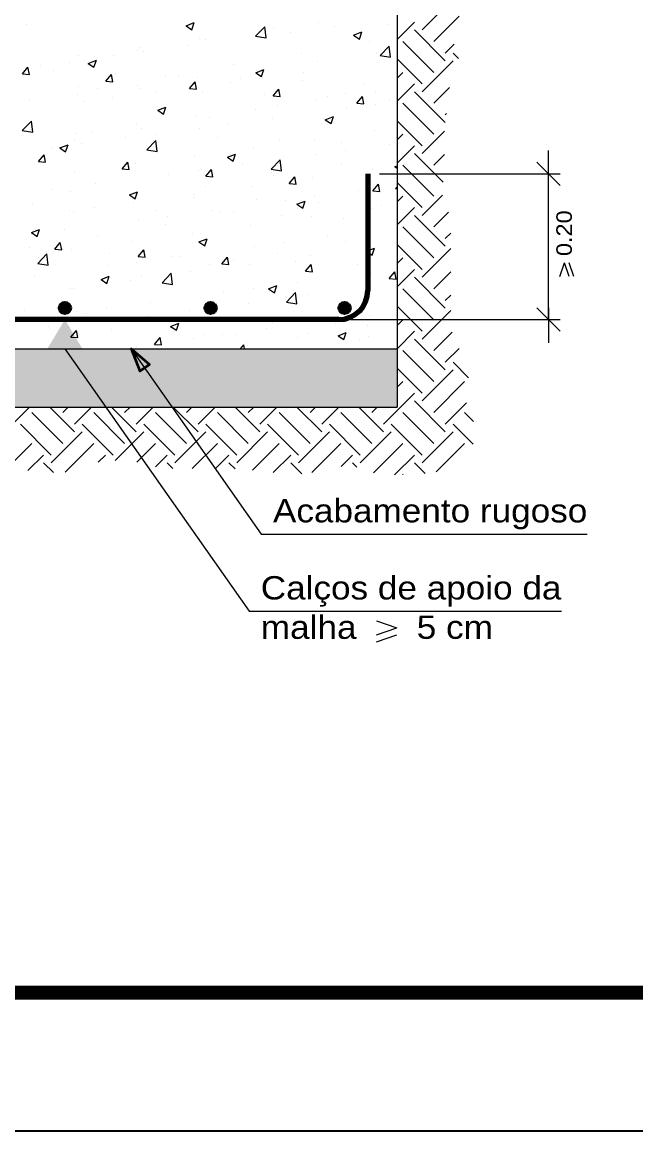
# Model space of a CAD drawing. Header units: centimetres. Extents: x 1386 to 1561, y 365 to 425.
# Drawn here: x 1528.15 to 1532.6, y 364.95 to 372.97 of the extents above; entities that cross this region are included whole.
import ezdxf
from ezdxf.enums import TextEntityAlignment as Align

# ---------------------------------------------------------------- set-up
doc = ezdxf.new("R2010")
doc.units = ezdxf.units.CM
for name, color, linetype, lineweight in [('0-CYPE0', 1, 'Continuous', 13), ('0-CYPE1', 2, 'Continuous', 18), ('0-CYPE2', 4, 'Continuous', 35), ('0-CYPE4', 6, 'Continuous', 70), ('DT-Textos', 7, 'Continuous', 5), ('ELE_CONT_NOS', 122, 'Continuous', 9)]:
    doc.layers.add(name, color=color, linetype=linetype, lineweight=lineweight)
doc.layers.add('ARQ-FOLHA', color=7, linetype='Continuous')
doc.styles.get("Standard").update_dxf_attribs({"font": 'arial.ttf'})

# ---------------------------------------------------------------- blocks, each defined once
blk = doc.blocks.new('FOLHA A1')
at = {"layer": 'ARQ-FOLHA'}
blk.add_line((0, -594), (841, -594), dxfattribs=at)
at = {"layer": 'ARQ-FOLHA', "const_width": 1}
blk.add_lwpolyline([(25, -10), (25, -584), (831, -584), (831, -10), (25, -10)], dxfattribs=at)

msp = doc.modelspace()

# ---------------------------------------------------------------- hatches: boundary and pattern name
at = {"layer": '0-CYPE0'}
h = msp.add_hatch(dxfattribs=at)
h.set_pattern_fill('ID1', color=256, scale=84.354146, style=0, pattern_type=2)
h.set_pattern_definition([(37.5, (1525.80346, 368.03122), (-0.0042514, 0.1300277), [0, -0.1025746, 0, -0.1147216, 0, -0.1096604]), (7.5, (1525.80346, 368.03122), (0.1194286, 0.1904464), [0, -0.0553363, 0, -0.0924521, 0, -0.0354287]), (327.5, (1525.72046, 368.03122), (0.2101515, 0.0003838), [0, -0.0337417, 0, -0.12147, 0, -0.1585858]), (317.5, (1525.72046, 368.03122), (0.2028633, 0.059229), [0, -0.0168708, 0, -0.0796303, 0, -0.0911025])])
h.paths.add_polyline_path([(1530.8679, 370.604), (1528.9441, 370.604), (1529.2404, 370.1823), (1530.8679, 370.1823)], flags=0)
h.paths.add_polyline_path([(1528.9441, 370.604), (1528.4638, 370.604), (1528.7601, 370.1823), (1529.2404, 370.1823)], flags=0)
h.paths.add_polyline_path([(1528.4638, 370.604), (1527.7468, 370.604), (1527.7468, 370.1823), (1528.7601, 370.1823)], flags=0)
h.paths.add_polyline_path([(1527.7468, 370.604), (1526.6502, 370.604), (1526.6502, 370.1823), (1527.7468, 370.1823)], flags=0)
h.paths.add_polyline_path([(1526.6502, 370.604), (1525.2162, 370.604), (1525.2162, 370.1823), (1526.6502, 370.1823)], flags=0)
h.paths.add_polyline_path([(1525.2162, 370.604), (1524.1196, 370.604), (1524.1196, 370.1823), (1525.2162, 370.1823)], flags=0)
h.paths.add_polyline_path([(1524.1196, 370.604), (1521.9891, 370.604), (1521.9302, 370.1823), (1524.1196, 370.1823)], flags=0)
h.paths.add_polyline_path([(1521.9891, 370.604), (1521.4246, 370.604), (1521.4912, 370.1823), (1521.9302, 370.1823)], flags=0)
h.paths.add_polyline_path([(1521.4246, 370.604), (1520.9985, 370.604), (1520.9985, 370.1823), (1521.4912, 370.1823)], flags=0)
at = {"layer": '0-CYPE2'}
h = msp.add_hatch(color=256, dxfattribs=at)
edge = h.paths.add_edge_path()
edge.add_arc((1528.4638, 370.8993), 0.0422, 0, 360)
h = msp.add_hatch(color=256, dxfattribs=at)
edge = h.paths.add_edge_path()
edge.add_arc((1529.5183, 370.8993), 0.0422, 0, 360)
h = msp.add_hatch(color=256, dxfattribs=at)
edge = h.paths.add_edge_path()
edge.add_arc((1530.4883, 370.8993), 0.0422, 0, 360)
msp.add_hatch(color=256, dxfattribs=at).paths.add_polyline_path([(1529.0756, 370.4902), (1528.9441, 370.604), (1529.0065, 370.4417)])

# ---------------------------------------------------------------- linework, layer by layer
at = {"layer": '0-CYPE0'}
for p, q in [((1531.0494, 372.911), (1531.273, 373.1347)), ((1531.1332, 372.8272), (1531.3164, 373.0104)), ((1528.189, 372.9467), (1528.189, 372.9467)), ((1529.3414, 372.9405), (1529.4005, 372.9631)), ((1529.3414, 372.9405), (1529.3834, 372.9122)), ((1529.3834, 372.9122), (1529.4005, 372.9631)), ((1529.8444, 372.8645), (1529.9101, 372.933)), ((1529.9195, 372.8529), (1529.9102, 372.933)), ((1529.9736, 372.9283), (1529.9736, 372.9283)), ((1530.2999, 372.9625), (1530.2999, 372.9625)), ((1530.4134, 372.9361), (1530.4134, 372.9361)), ((1530.7992, 372.953), (1530.7992, 372.953)), ((1530.8679, 372.8414), (1530.9934, 372.967)), ((1529.4357, 372.8453), (1529.4357, 372.8453)), ((1529.4816, 372.8438), (1529.4816, 372.8438)), ((1529.8444, 372.8645), (1529.9195, 372.8529)), ((1529.8618, 372.8993), (1529.8618, 372.8993)), ((1529.8827, 372.8662), (1529.8827, 372.8662)), ((1530.0939, 372.894), (1530.0939, 372.894)), ((1530.5537, 372.8729), (1530.6128, 372.8956)), ((1530.5537, 372.8729), (1530.5956, 372.8446)), ((1530.5957, 372.8446), (1530.6128, 372.8956)), ((1531.2171, 372.6874), (1530.9934, 372.911)), ((1528.9897, 372.7594), (1528.9897, 372.7594)), ((1529.0026, 372.7859), (1529.0026, 372.7859)), ((1529.0305, 372.754), (1529.0305, 372.754)), ((1529.35, 372.7961), (1529.35, 372.7961)), ((1530.6676, 372.8275), (1530.6676, 372.8275)), ((1530.7447, 372.7249), (1530.8104, 372.7934)), ((1530.8197, 372.7133), (1530.8104, 372.7934)), ((1531.1332, 372.6035), (1530.9096, 372.8272)), ((1531.2171, 372.7433), (1531.2821, 372.8082)), ((1528.4977, 372.675), (1528.4977, 372.675)), ((1528.5645, 372.7226), (1528.5645, 372.7226)), ((1528.6326, 372.6684), (1528.6917, 372.6911)), ((1528.6746, 372.6401), (1528.6917, 372.6911)), ((1528.8193, 372.7262), (1528.8193, 372.7262)), ((1530.1757, 372.7431), (1530.1757, 372.7431)), ((1530.2896, 372.6817), (1530.2896, 372.6817)), ((1530.7228, 372.7411), (1530.7228, 372.7411)), ((1530.7242, 372.6735), (1530.7242, 372.6735)), ((1530.7447, 372.7249), (1530.8197, 372.7133)), ((1531.0494, 372.5196), (1530.8679, 372.701)), ((1531.0494, 372.4637), (1531.273, 372.6874)), ((1531.3138, 372.7025), (1531.273, 372.7433)), ((1528.1562, 372.5923), (1528.1968, 372.6407)), ((1528.1562, 372.5923), (1528.2066, 372.5879)), ((1528.2066, 372.5878), (1528.1968, 372.6407)), ((1528.2866, 372.6561), (1528.2866, 372.6561)), ((1528.3834, 372.6171), (1528.3834, 372.6171)), ((1528.6326, 372.6684), (1528.6746, 372.6401)), ((1528.8337, 372.5981), (1528.8337, 372.5981)), ((1529.6837, 372.6586), (1529.6837, 372.6586)), ((1529.8449, 372.6008), (1529.904, 372.6235)), ((1529.8449, 372.6008), (1529.8869, 372.5725)), ((1529.8515, 372.6185), (1529.8515, 372.6185)), ((1529.8869, 372.5725), (1529.904, 372.6235)), ((1530.1915, 372.6034), (1530.1915, 372.6034)), ((1530.8679, 372.5618), (1530.9096, 372.6035)), ((1528.7612, 372.5393), (1528.8019, 372.5878)), ((1528.7612, 372.5393), (1528.8116, 372.5349)), ((1528.8116, 372.5349), (1528.8019, 372.5878)), ((1529.1918, 372.5742), (1529.1918, 372.5742)), ((1529.2841, 372.5791), (1529.2841, 372.5791)), ((1529.3662, 372.4864), (1529.4069, 372.5349)), ((1529.4167, 372.482), (1529.4069, 372.5349)), ((1529.4254, 372.5645), (1529.4254, 372.5645)), ((1529.6608, 372.5335), (1529.6608, 372.5335)), ((1529.7344, 372.56), (1529.7344, 372.56)), ((1529.872, 372.5613), (1529.872, 372.5613)), ((1530.1847, 372.541), (1530.1847, 372.541)), ((1530.635, 372.522), (1530.635, 372.522)), ((1530.8679, 372.3941), (1530.9934, 372.5196)), ((1528.5542, 372.4418), (1528.5542, 372.4418)), ((1528.5613, 372.5038), (1528.5613, 372.5038)), ((1528.6998, 372.4897), (1528.6998, 372.4897)), ((1528.9923, 372.5051), (1528.9923, 372.5051)), ((1529.0116, 372.4848), (1529.0116, 372.4848)), ((1529.1281, 372.4634), (1529.1281, 372.4634)), ((1529.3662, 372.4864), (1529.4167, 372.482)), ((1529.4619, 372.4658), (1529.4619, 372.4658)), ((1529.9122, 372.4467), (1529.9122, 372.4467)), ((1529.9713, 372.4335), (1530.0119, 372.4819)), ((1529.9713, 372.4335), (1530.0217, 372.4291)), ((1530.0217, 372.429), (1530.012, 372.4819)), ((1530.4978, 372.4479), (1530.4978, 372.4479)), ((1530.7125, 372.4603), (1530.7125, 372.4603)), ((1531.2171, 372.24), (1530.9934, 372.4637)), ((1531.1332, 372.3798), (1531.2483, 372.4949)), ((1528.2079, 372.4053), (1528.2079, 372.4053)), ((1528.5974, 372.3935), (1528.5974, 372.3935)), ((1528.8086, 372.4213), (1528.8086, 372.4213)), ((1529.1362, 372.3288), (1529.1952, 372.3515)), ((1529.1781, 372.3005), (1529.1952, 372.3514)), ((1530.0059, 372.3634), (1530.0059, 372.3634)), ((1530.2794, 372.4009), (1530.2794, 372.4009)), ((1530.3625, 372.4277), (1530.3625, 372.4277)), ((1530.5763, 372.3805), (1530.617, 372.429)), ((1530.5763, 372.3805), (1530.6267, 372.3761)), ((1530.6267, 372.3761), (1530.617, 372.429)), ((1530.7135, 372.3686), (1530.7135, 372.3686)), ((1530.8128, 372.4087), (1530.8128, 372.4087)), ((1531.1332, 372.1561), (1530.9096, 372.3798)), ((1529.1362, 372.3288), (1529.1781, 372.3005)), ((1529.4152, 372.2836), (1529.4152, 372.2836)), ((1529.5139, 372.279), (1529.5139, 372.279)), ((1529.8413, 372.3376), (1529.8413, 372.3376)), ((1529.9696, 372.2707), (1529.9696, 372.2707)), ((1530.3484, 372.2612), (1530.4075, 372.2839)), ((1530.3904, 372.2329), (1530.4075, 372.2839)), ((1530.5023, 372.3408), (1530.5023, 372.3408)), ((1531.2171, 372.2959), (1531.2266, 372.3054)), ((1528.1558, 372.1825), (1528.2215, 372.2509)), ((1528.2308, 372.1708), (1528.2215, 372.2509)), ((1528.9821, 372.2242), (1528.9821, 372.2242)), ((1529.022, 372.1945), (1529.022, 372.1945)), ((1529.4389, 372.2008), (1529.4389, 372.2008)), ((1529.6501, 372.2286), (1529.6501, 372.2286)), ((1530.3484, 372.2612), (1530.3904, 372.2329)), ((1531.0494, 372.0722), (1530.8679, 372.2537)), ((1528.1558, 372.1825), (1528.2308, 372.1708)), ((1528.2156, 372.1883), (1528.2156, 372.1883)), ((1528.5301, 372.1101), (1528.5301, 372.1101)), ((1528.544, 372.161), (1528.544, 372.161)), ((1528.6659, 372.1693), (1528.6659, 372.1693)), ((1528.9062, 372.1307), (1528.9062, 372.1307)), ((1529.056, 372.0428), (1529.1217, 372.1113)), ((1529.1162, 372.1503), (1529.1162, 372.1503)), ((1529.131, 372.0312), (1529.1217, 372.1113)), ((1529.5665, 372.1313), (1529.5665, 372.1313)), ((1530.0168, 372.1122), (1530.0168, 372.1122)), ((1530.2691, 372.1201), (1530.2691, 372.1201)), ((1530.7022, 372.1795), (1530.7022, 372.1795)), ((1530.8679, 372.1145), (1530.9096, 372.1561)), ((1531.0494, 372.0163), (1531.2108, 372.1778)), ((1528.3755, 372.0608), (1528.3755, 372.0608)), ((1528.4274, 372.0567), (1528.4865, 372.0794)), ((1528.4274, 372.0567), (1528.4694, 372.0284)), ((1528.4694, 372.0284), (1528.4865, 372.0794)), ((1528.5867, 372.0886), (1528.5867, 372.0886)), ((1529.056, 372.0428), (1529.131, 372.0312)), ((1529.831, 372.0568), (1529.831, 372.0568)), ((1530.4671, 372.0932), (1530.4671, 372.0932)), ((1530.4916, 372.0359), (1530.4916, 372.0359)), ((1530.811, 372.078), (1530.811, 372.078)), ((1530.8679, 371.9467), (1530.9934, 372.0722)), ((1528.2732, 371.9578), (1528.3139, 372.0062)), ((1528.2732, 371.9578), (1528.3236, 371.9533)), ((1528.3236, 371.9533), (1528.3139, 372.0062)), ((1528.8782, 371.9048), (1528.9189, 371.9533)), ((1528.9287, 371.9004), (1528.9189, 371.9533)), ((1529.4049, 372.0028), (1529.4049, 372.0028)), ((1529.6397, 371.9892), (1529.6987, 372.0118)), ((1529.6397, 371.9892), (1529.6816, 371.9609)), ((1529.6816, 371.9608), (1529.6987, 372.0118)), ((1529.9563, 371.9032), (1530.022, 371.9717)), ((1530.0313, 371.8916), (1530.022, 371.9717)), ((1530.2804, 372.0081), (1530.2804, 372.0081)), ((1531.2011, 371.8087), (1530.9934, 372.0163)), ((1531.1332, 371.9324), (1531.2108, 372.01)), ((1528.5337, 371.8802), (1528.5337, 371.8802)), ((1528.8782, 371.9048), (1528.9287, 371.9004)), ((1528.9718, 371.9434), (1528.9718, 371.9434)), ((1529.4282, 371.8959), (1529.4282, 371.8959)), ((1529.4833, 371.8519), (1529.524, 371.9004)), ((1529.5337, 371.8475), (1529.524, 371.9003)), ((1529.7477, 371.938), (1529.7477, 371.938)), ((1529.9563, 371.9032), (1530.0313, 371.8916)), ((1530.463, 371.9446), (1530.463, 371.9446)), ((1530.692, 371.8987), (1530.692, 371.8987)), ((1530.852, 371.9216), (1530.8679, 371.9277)), ((1530.852, 371.9216), (1530.8679, 371.9108)), ((1531.1332, 371.7088), (1530.9096, 371.9324)), ((1528.6843, 371.798), (1528.6843, 371.798)), ((1529.217, 371.8681), (1529.217, 371.8681)), ((1529.4833, 371.8519), (1529.5337, 371.8475)), ((1529.9711, 371.8601), (1529.9711, 371.8601)), ((1530.0883, 371.799), (1530.129, 371.8474)), ((1530.0883, 371.799), (1530.1387, 371.7945)), ((1530.1387, 371.7945), (1530.129, 371.8474)), ((1530.2589, 371.8393), (1530.2589, 371.8393)), ((1530.6934, 371.746), (1530.734, 371.7945)), ((1530.7438, 371.7416), (1530.734, 371.7945)), ((1531.0494, 371.6249), (1530.8679, 371.8063)), ((1528.3648, 371.7559), (1528.3648, 371.7559)), ((1528.5017, 371.7383), (1528.5017, 371.7383)), ((1528.9309, 371.7171), (1528.99, 371.7398)), ((1528.9309, 371.7171), (1528.9729, 371.6888)), ((1528.952, 371.7192), (1528.952, 371.7192)), ((1528.9729, 371.6888), (1528.99, 371.7398)), ((1529.3947, 371.722), (1529.3947, 371.722)), ((1529.4791, 371.7757), (1529.4791, 371.7757)), ((1529.8207, 371.776), (1529.8207, 371.776)), ((1530.5891, 371.7453), (1530.5891, 371.7453)), ((1530.6651, 371.7593), (1530.6651, 371.7593)), ((1530.6934, 371.746), (1530.7438, 371.7416)), ((1530.8565, 371.7636), (1530.8679, 371.7755)), ((1530.8565, 371.7636), (1530.8679, 371.7618)), ((1530.8679, 371.6671), (1530.9096, 371.7088)), ((1531.0494, 371.569), (1531.1959, 371.7155)), ((1528.2292, 371.644), (1528.2292, 371.644)), ((1528.9616, 371.6626), (1528.9616, 371.6626)), ((1528.9872, 371.6912), (1528.9872, 371.6912)), ((1529.4023, 371.7002), (1529.4023, 371.7002)), ((1529.8526, 371.6812), (1529.8526, 371.6812)), ((1530.0585, 371.6754), (1530.0585, 371.6754)), ((1530.1432, 371.6495), (1530.2023, 371.6722)), ((1530.1432, 371.6495), (1530.1852, 371.6212)), ((1530.1732, 371.6749), (1530.1732, 371.6749)), ((1530.1852, 371.6212), (1530.2023, 371.6722)), ((1530.2697, 371.7032), (1530.2697, 371.7032)), ((1530.3029, 371.6622), (1530.3029, 371.6622)), ((1530.7532, 371.6431), (1530.7532, 371.6431)), ((1528.4952, 371.6068), (1528.4952, 371.6068)), ((1528.5234, 371.5994), (1528.5234, 371.5994)), ((1528.6795, 371.625), (1528.6795, 371.625)), ((1529.1298, 371.6059), (1529.1298, 371.6059)), ((1529.2063, 371.5632), (1529.2063, 371.5632)), ((1529.5257, 371.6053), (1529.5257, 371.6053)), ((1529.5801, 371.5869), (1529.5801, 371.5869)), ((1529.6812, 371.5905), (1529.6812, 371.5905)), ((1530.0304, 371.5679), (1530.0304, 371.5679)), ((1530.2486, 371.5585), (1530.2486, 371.5585)), ((1530.4807, 371.5488), (1530.4807, 371.5488)), ((1530.6817, 371.6179), (1530.6817, 371.6179)), ((1530.8679, 371.4994), (1530.9934, 371.6249)), ((1531.2171, 371.3453), (1530.9934, 371.569)), ((1531.1332, 371.4851), (1531.241, 371.5928)), ((1528.9951, 371.5354), (1528.9951, 371.5354)), ((1529.1893, 371.506), (1529.1893, 371.506)), ((1529.8105, 371.4952), (1529.8105, 371.4952)), ((1531.1332, 371.2614), (1530.9096, 371.4851)), ((1528.2222, 371.445), (1528.2812, 371.4677)), ((1528.2222, 371.445), (1528.2641, 371.4167)), ((1528.2641, 371.4167), (1528.2812, 371.4677)), ((1528.4624, 371.4653), (1528.4624, 371.4653)), ((1528.6974, 371.4216), (1528.6974, 371.4216)), ((1529.3844, 371.4412), (1529.3844, 371.4412)), ((1529.4344, 371.3775), (1529.4935, 371.4001)), ((1529.4764, 371.3492), (1529.4935, 371.4001)), ((1530.3672, 371.4126), (1530.3672, 371.4126)), ((1531.2171, 371.4012), (1531.2561, 371.4402)), ((1528.2054, 371.3371), (1528.2054, 371.3371)), ((1528.3338, 371.3095), (1528.3338, 371.3095)), ((1528.3903, 371.3233), (1528.4309, 371.3717)), ((1528.3903, 371.3233), (1528.4407, 371.3188)), ((1528.4407, 371.3188), (1528.4309, 371.3717)), ((1528.5132, 371.3186), (1528.5132, 371.3186)), ((1528.9513, 371.3818), (1528.9513, 371.3818)), ((1528.9953, 371.2703), (1529.036, 371.3188)), ((1529.0457, 371.2659), (1529.036, 371.3188)), ((1529.4344, 371.3775), (1529.4764, 371.3492)), ((1529.8366, 371.3427), (1529.8366, 371.3427)), ((1530.0477, 371.3705), (1530.0477, 371.3705)), ((1530.4953, 371.3797), (1530.4953, 371.3797)), ((1530.6467, 371.3099), (1530.7058, 371.3326)), ((1530.6467, 371.3099), (1530.6887, 371.2816)), ((1530.6715, 371.337), (1530.6715, 371.337)), ((1530.6887, 371.2816), (1530.7058, 371.3326)), ((1531.0494, 371.1775), (1530.8679, 371.359)), ((1531.0494, 371.1216), (1531.2561, 371.3284)), ((1528.2676, 371.2211), (1528.3333, 371.2896)), ((1528.3426, 371.2095), (1528.3333, 371.2896)), ((1528.7841, 371.2905), (1528.7841, 371.2905)), ((1528.9844, 371.2305), (1528.9844, 371.2305)), ((1528.9953, 371.2703), (1529.0457, 371.2659)), ((1529.2344, 371.2714), (1529.2344, 371.2714)), ((1529.3038, 371.2726), (1529.3038, 371.2726)), ((1529.6003, 371.2174), (1529.641, 371.2659)), ((1529.6508, 371.213), (1529.641, 371.2658)), ((1529.6847, 371.2524), (1529.6847, 371.2524)), ((1530.0034, 371.2953), (1530.0034, 371.2953)), ((1530.135, 371.2334), (1530.135, 371.2334)), ((1530.2384, 371.2777), (1530.2384, 371.2777)), ((1530.8679, 371.2198), (1530.9096, 371.2614)), ((1528.2676, 371.2211), (1528.3426, 371.2095)), ((1528.7732, 371.2027), (1528.7732, 371.2027)), ((1529.1679, 371.0815), (1529.2336, 371.15)), ((1529.2429, 371.0699), (1529.2336, 371.15)), ((1529.3742, 371.1604), (1529.3742, 371.1604)), ((1529.5115, 371.2108), (1529.5115, 371.2108)), ((1529.6003, 371.2174), (1529.6507, 371.213)), ((1529.8002, 371.2144), (1529.8002, 371.2144)), ((1530.2054, 371.1645), (1530.246, 371.2129)), ((1530.2054, 371.1645), (1530.2558, 371.16)), ((1530.2558, 371.16), (1530.246, 371.2129)), ((1530.5853, 371.2143), (1530.5853, 371.2143)), ((1530.6781, 371.15), (1530.6781, 371.15)), ((1530.8104, 371.1115), (1530.8511, 371.16)), ((1530.8608, 371.1071), (1530.8511, 371.16)), ((1530.8679, 371.052), (1530.9934, 371.1775)), ((1531.1332, 371.0377), (1531.2561, 371.1606)), ((1528.2404, 371.1326), (1528.2404, 371.1326)), ((1528.7257, 371.1054), (1528.7847, 371.1281)), ((1528.7257, 371.1054), (1528.7676, 371.0771)), ((1528.7676, 371.0771), (1528.7847, 371.1281)), ((1528.9411, 371.101), (1528.9411, 371.101)), ((1529.0195, 371.1264), (1529.0195, 371.1264)), ((1529.1679, 371.0815), (1529.2429, 371.0699)), ((1530.1453, 371.0799), (1530.1453, 371.0799)), ((1530.8104, 371.1115), (1530.8608, 371.1071)), ((1531.2171, 370.8979), (1530.9934, 371.1216)), ((1528.5029, 371.0378), (1528.5029, 371.0378)), ((1528.5276, 371.0419), (1528.5276, 371.0419)), ((1529.6147, 371.01), (1529.6147, 371.01)), ((1529.8258, 371.0378), (1529.8258, 371.0378)), ((1529.9379, 371.0378), (1529.997, 371.0605)), ((1529.9379, 371.0378), (1529.9799, 371.0095)), ((1529.9799, 371.0095), (1529.997, 371.0605)), ((1530.0681, 370.9419), (1530.1338, 371.0104)), ((1530.1431, 370.9302), (1530.1338, 371.0103)), ((1530.2281, 370.9968), (1530.2281, 370.9968)), ((1530.6612, 371.0562), (1530.6612, 371.0562)), ((1531.1332, 370.8141), (1530.9096, 371.0377)), ((1531.2171, 370.9539), (1531.2561, 370.9928)), ((1529.0819, 370.9399), (1529.0819, 370.9399)), ((1529.79, 370.9336), (1529.79, 370.9336)), ((1530.0681, 370.9419), (1530.1431, 370.9302)), ((1531.0494, 370.7302), (1530.8679, 370.9116)), ((1528.1696, 370.8784), (1528.1696, 370.8784)), ((1528.5513, 370.87), (1528.5513, 370.87)), ((1528.6199, 370.8594), (1528.6199, 370.8594)), ((1528.7624, 370.8978), (1528.7624, 370.8978)), ((1529.0702, 370.8404), (1529.0702, 370.8404)), ((1529.3639, 370.8796), (1529.3639, 370.8796)), ((1530.4605, 370.8764), (1530.4605, 370.8764)), ((1530.6673, 370.8451), (1530.6673, 370.8451)), ((1531.0494, 370.6743), (1531.2561, 370.881)), ((1528.3474, 370.7651), (1528.3474, 370.7651)), ((1528.4927, 370.757), (1528.4927, 370.757)), ((1528.9308, 370.8202), (1528.9308, 370.8202)), ((1529.2292, 370.7658), (1529.2883, 370.7884)), ((1529.2292, 370.7658), (1529.2711, 370.7375)), ((1529.2712, 370.7375), (1529.2883, 370.7884)), ((1529.5205, 370.8214), (1529.5205, 370.8214)), ((1529.9234, 370.7471), (1529.9234, 370.7471)), ((1529.9686, 370.7919), (1529.9686, 370.7919)), ((1529.9708, 370.8023), (1529.9708, 370.8023)), ((1530.4211, 370.7833), (1530.4211, 370.7833)), ((1530.4561, 370.8173), (1530.4561, 370.8173)), ((1530.6509, 370.7754), (1530.6509, 370.7754)), ((1530.8679, 370.7724), (1530.9096, 370.8141)), ((1528.5073, 370.6887), (1528.548, 370.7372)), ((1528.5073, 370.6887), (1528.5577, 370.6843)), ((1528.5577, 370.6843), (1528.548, 370.7372)), ((1528.7977, 370.7461), (1528.7977, 370.7461)), ((1529.1123, 370.6358), (1529.153, 370.6843)), ((1529.1628, 370.6314), (1529.153, 370.6843)), ((1529.248, 370.7271), (1529.248, 370.7271)), ((1529.3928, 370.6773), (1529.3928, 370.6773)), ((1529.4766, 370.7075), (1529.4766, 370.7075)), ((1529.6039, 370.7051), (1529.6039, 370.7051)), ((1529.6983, 370.708), (1529.6983, 370.708)), ((1530.1486, 370.689), (1530.1486, 370.689)), ((1530.2178, 370.716), (1530.2178, 370.716)), ((1530.4415, 370.6982), (1530.5005, 370.7209)), ((1530.4415, 370.6982), (1530.4834, 370.6699)), ((1530.4834, 370.6699), (1530.5005, 370.7209)), ((1530.5989, 370.67), (1530.5989, 370.67)), ((1530.6626, 370.6912), (1530.6626, 370.6912)), ((1530.8679, 370.6047), (1530.9934, 370.7302)), ((1531.2171, 370.4506), (1530.9934, 370.6743)), ((1531.1332, 370.5904), (1531.2678, 370.7249)), ((1528.86, 370.6071), (1528.86, 370.6071)), ((1528.9847, 370.6231), (1528.9847, 370.6231)), ((1529.1123, 370.6358), (1529.1628, 370.6314)), ((1529.7351, 370.604), (1529.758, 370.6313)), ((1529.7631, 370.604), (1529.758, 370.6313)), ((1529.7797, 370.6528), (1529.7797, 370.6528)), ((1530.1707, 370.6067), (1530.1707, 370.6067)), ((1531.1332, 370.3667), (1530.9096, 370.5904)), ((1531.2171, 370.5065), (1531.3164, 370.6058)), ((1531.386, 370.3936), (1531.273, 370.5065)), ((1531.0494, 370.2828), (1530.8679, 370.4643)), ((1531.0494, 370.2269), (1531.273, 370.4506)), ((1530.8679, 370.3251), (1530.9096, 370.3667)), ((1531.1332, 370.143), (1531.3569, 370.3667)), ((1530.7698, 370.0591), (1530.9934, 370.2828)), ((1531.2171, 370.0032), (1530.9934, 370.2269)), ((1531.2171, 370.0591), (1531.3704, 370.2124)), ((1528.0856, 370.0591), (1528.2087, 370.1823)), ((1528.4491, 369.9193), (1528.2254, 370.143)), ((1528.533, 370.0032), (1528.354, 370.1823)), ((1528.4491, 370.143), (1528.4883, 370.1823)), ((1528.533, 370.0591), (1528.6561, 370.1823)), ((1528.8965, 369.9193), (1528.6728, 370.143)), ((1528.9803, 370.0032), (1528.8013, 370.1823)), ((1528.8965, 370.143), (1528.9357, 370.1823)), ((1528.9803, 370.0591), (1529.1034, 370.1823)), ((1529.3438, 369.9193), (1529.1201, 370.143)), ((1529.4277, 370.0032), (1529.2487, 370.1823)), ((1529.3438, 370.143), (1529.3831, 370.1823)), ((1529.4277, 370.0591), (1529.5508, 370.1823)), ((1529.7912, 369.9193), (1529.5675, 370.143)), ((1529.8751, 370.0032), (1529.696, 370.1823)), ((1529.7912, 370.143), (1529.8304, 370.1823)), ((1529.8751, 370.0591), (1529.9982, 370.1823)), ((1530.2385, 369.9193), (1530.0149, 370.143)), ((1530.3224, 370.0032), (1530.1434, 370.1823)), ((1530.2385, 370.143), (1530.2778, 370.1823)), ((1530.3224, 370.0591), (1530.4455, 370.1823)), ((1530.6859, 369.9193), (1530.4622, 370.143)), ((1530.7698, 370.0032), (1530.5907, 370.1823)), ((1530.6859, 370.143), (1530.7251, 370.1823)), ((1531.1332, 369.9193), (1530.9096, 370.143)), ((1531.4221, 370.0779), (1531.3569, 370.143)), ((1528.3652, 369.8355), (1528.1416, 370.0591)), ((1528.8126, 369.8355), (1528.5889, 370.0591)), ((1529.2599, 369.8355), (1529.0363, 370.0591)), ((1529.7073, 369.8355), (1529.4836, 370.0591)), ((1530.1547, 369.8355), (1529.931, 370.0591)), ((1530.602, 369.8355), (1530.3783, 370.0591)), ((1531.0494, 369.8355), (1530.8257, 370.0591)), ((1531.4189, 369.9133), (1531.273, 370.0591)), ((1528.3652, 369.7795), (1528.5889, 370.0032)), ((1528.8287, 369.7956), (1529.0363, 370.0032)), ((1529.2599, 369.7795), (1529.4836, 370.0032)), ((1529.7073, 369.7795), (1529.931, 370.0032)), ((1530.1547, 369.7795), (1530.3783, 370.0032)), ((1530.602, 369.7795), (1530.8257, 370.0032)), ((1531.0494, 369.7795), (1531.273, 370.0032)), ((1528.0308, 369.7247), (1528.2254, 369.9193)), ((1528.4649, 369.7115), (1528.6728, 369.9193)), ((1528.9849, 369.7841), (1529.1201, 369.9193)), ((1529.3861, 369.7379), (1529.5675, 369.9193)), ((1529.8208, 369.7253), (1530.0149, 369.9193)), ((1530.2522, 369.7093), (1530.4622, 369.9193)), ((1530.698, 369.7077), (1530.9096, 369.9193)), ((1531.1503, 369.7128), (1531.3569, 369.9193)), ((1528.1967, 369.7228), (1528.3093, 369.8355)), ((1528.7056, 369.7845), (1528.7567, 369.8355)), ((1529.119, 369.7505), (1529.204, 369.8355)), ((1529.5538, 369.7379), (1529.6514, 369.8355)), ((1529.9721, 369.7088), (1530.0987, 369.8355)), ((1530.4636, 369.753), (1530.5461, 369.8355)), ((1530.8507, 369.6927), (1530.9934, 369.8355)), ((1528.3811, 369.7078), (1528.3093, 369.7795)), ((1529.2456, 369.7379), (1529.204, 369.7795)), ((1529.696, 369.7349), (1529.6514, 369.7795)), ((1530.178, 369.7003), (1530.0987, 369.7795)), ((1530.5779, 369.7478), (1530.5461, 369.7795)), ((1531.0714, 369.7016), (1530.9934, 369.7795)), ((1530.9126, 369.6927), (1530.9096, 369.6957))]:
    msp.add_line(p, q, dxfattribs=at)
at = {"layer": '0-CYPE1'}
for p, q in [((1531.9645, 371.785), (1531.9645, 372.038)), ((1532.0489, 371.785), (1531.8802, 371.9537)), ((1530.7414, 371.8693), (1532.0489, 371.8693)), ((1531.9645, 370.8149), (1531.9645, 371.8693)), ((1532.0461, 371.1279), (1532.0798, 371.2257)), ((1532.1136, 371.1279), (1532.0798, 371.2257)), ((1532.1473, 371.1279), (1532.1136, 371.2257)), ((1532.0489, 370.7306), (1531.8802, 370.8993)), ((1531.9645, 370.8993), (1531.9645, 370.6462)), ((1530.5305, 370.8149), (1532.0489, 370.8149)), ((1528.4638, 370.604), (1529.7972, 368.7061)), ((1528.9441, 370.604), (1529.8856, 369.2638)), ((1529.8856, 369.2638), (1532.245, 369.2638)), ((1529.7972, 368.7061), (1532.0579, 368.7061)), ((1530.7192, 368.6365), (1530.866, 368.5859)), ((1530.7192, 368.5352), (1530.866, 368.5859)), ((1530.7192, 368.4846), (1530.866, 368.5352))]:
    msp.add_line(p, q, dxfattribs=at)
msp.add_solid([(1528.5904, 370.604), (1528.3373, 370.604), (1528.4638, 370.8149)], dxfattribs=at)
at = {"layer": '0-CYPE2'}
msp.add_lwpolyline([(1529.0756, 370.4902), (1528.9441, 370.604), (1529.0065, 370.4417)], close=True, dxfattribs=at)
for points in [[(1529.041, 370.466), (1529.0756, 370.4902), (1529.0065, 370.4417)], [(1529.041, 370.466), (1529.041, 370.466)]]:
    msp.add_lwpolyline(points, dxfattribs=at)
for centre in [(1528.4638, 370.8993), (1529.5183, 370.8993), (1530.4883, 370.8993)]:
    msp.add_circle(centre, 0.0422, dxfattribs=at)
at = {"layer": '0-CYPE4'}
for p, q in [((1530.657, 371.8693), (1530.657, 371.0258)), ((1530.4462, 370.8149), (1521.4203, 370.8149))]:
    msp.add_line(p, q, dxfattribs=at)
msp.add_arc((1530.4462, 371.0258), 0.2109, 270, 359.99998, dxfattribs=at)
at = {"layer": 'ELE_CONT_NOS'}
for p, q in [((1530.8679, 373.5564), (1530.8679, 370.1823)), ((1520.9985, 370.604), (1530.8679, 370.604)), ((1520.9985, 370.1823), (1530.8679, 370.1823))]:
    msp.add_line(p, q, dxfattribs=at)

# ---------------------------------------------------------------- block references
at = {"layer": 'ARQ-FOLHA', "xscale": 0.1, "yscale": 0.1, "zscale": 0.1}
msp.add_blockref('FOLHA A1', (1476.567, 424.3468), dxfattribs=at)

# ---------------------------------------------------------------- texts
at = {"layer": 'DT-Textos', "width": 1.081295}
msp.add_text('0.20', height=0.11247, rotation=90, dxfattribs=at).set_placement((1532.1332, 371.2746), (1532.1332, 371.6053), align=Align.FIT)
at = {"layer": 'DT-Textos'}
for s, height, width, p, p2 in [('Acabamento rugoso', 0.168708, 1.078506, (1529.97, 369.3481), (1532.245, 369.3481)), ('Calços de apoio da', 0.168708, 1.078556, (1529.8816, 368.7904), (1532.0579, 368.7904)), ('malha ', 0.16871, 1.080361, (1529.8816, 368.5057), (1530.6458, 368.5057)), (' 5 cm ', 0.16871, 1.08057, (1530.9394, 368.5057), (1531.6328, 368.5057))]:
    msp.add_text(s, height=height, dxfattribs=dict(at, width=width)).set_placement(p, p2, align=Align.FIT)

doc.saveas('drawing.dxf')
